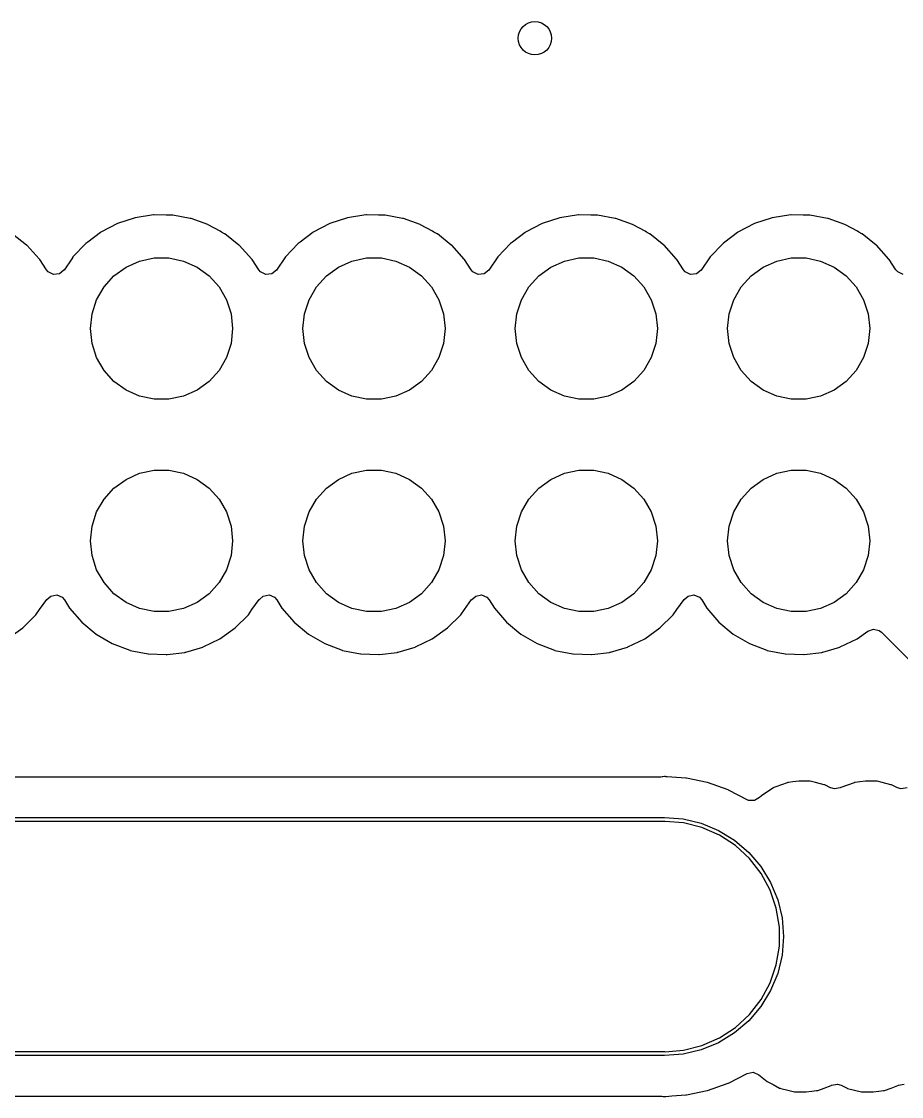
# Model space of a CAD drawing. Extents: x 0.3 to 11.5, y -8.2 to 3.2.
# Drawn here: x 2.591 to 3.005, y -3.508 to -3.001 of the extents above; entities that cross this region are included whole.
import ezdxf

# ---------------------------------------------------------------- set-up
doc = ezdxf.new("R2010")
doc.units = 0
doc.header["$MEASUREMENT"] = 0
doc.layers.add('BLACK', color=7, linetype='CONTINUOUS')

msp = doc.modelspace()

# ---------------------------------------------------------------- linework, layer by layer
at = {"layer": 'BLACK', "linetype": 'CONTINUOUS'}
for p, q in [((2.64426, -3.09366), (2.6359, -3.09639)), ((2.65295, -3.09233), (2.64426, -3.09366)), ((2.65316, -3.09233), (2.65295, -3.09233)), ((2.65884, -3.0924), (2.65316, -3.09233)), ((2.65316, -3.09233), (2.65316, -3.09233)), ((2.66175, -3.09244), (2.65884, -3.0924)), ((2.66195, -3.09247), (2.66175, -3.09244)), ((2.67021, -3.09394), (2.66195, -3.09247)), ((2.66195, -3.09247), (2.66195, -3.09247)), ((2.67041, -3.09398), (2.67021, -3.09394)), ((2.67021, -3.09394), (2.67021, -3.09394)), ((2.6706, -3.09405), (2.67041, -3.09398)), ((2.6785, -3.09685), (2.6706, -3.09405)), ((2.6706, -3.09405), (2.6706, -3.09405)), ((2.74426, -3.09366), (2.7359, -3.09639)), ((2.75295, -3.09233), (2.74426, -3.09366)), ((2.75316, -3.09233), (2.75295, -3.09233)), ((2.75884, -3.0924), (2.75316, -3.09233)), ((2.75316, -3.09233), (2.75316, -3.09233)), ((2.76175, -3.09244), (2.75884, -3.0924)), ((2.76195, -3.09247), (2.76175, -3.09244)), ((2.77021, -3.09394), (2.76195, -3.09247)), ((2.76195, -3.09247), (2.76195, -3.09247)), ((2.77041, -3.09398), (2.77021, -3.09394)), ((2.77021, -3.09394), (2.77021, -3.09394)), ((2.7706, -3.09405), (2.77041, -3.09398)), ((2.7785, -3.09685), (2.7706, -3.09405)), ((2.7706, -3.09405), (2.7706, -3.09405)), ((2.84426, -3.09366), (2.8359, -3.09639)), ((2.85295, -3.09233), (2.84426, -3.09366)), ((2.85316, -3.09233), (2.85295, -3.09233)), ((2.85884, -3.0924), (2.85316, -3.09233)), ((2.85316, -3.09233), (2.85316, -3.09233)), ((2.86175, -3.09244), (2.85884, -3.0924)), ((2.86195, -3.09247), (2.86175, -3.09244)), ((2.87021, -3.09394), (2.86195, -3.09247)), ((2.86195, -3.09247), (2.86195, -3.09247)), ((2.87041, -3.09398), (2.87021, -3.09394)), ((2.87021, -3.09394), (2.87021, -3.09394)), ((2.8706, -3.09405), (2.87041, -3.09398)), ((2.8785, -3.09685), (2.8706, -3.09405)), ((2.8706, -3.09405), (2.8706, -3.09405)), ((2.94426, -3.09366), (2.9359, -3.09639)), ((2.95295, -3.09233), (2.94426, -3.09366)), ((2.95316, -3.09233), (2.95295, -3.09233)), ((2.95884, -3.0924), (2.95316, -3.09233)), ((2.95316, -3.09233), (2.95316, -3.09233)), ((2.96175, -3.09244), (2.95884, -3.0924)), ((2.96195, -3.09247), (2.96175, -3.09244)), ((2.97021, -3.09394), (2.96195, -3.09247)), ((2.96195, -3.09247), (2.96195, -3.09247)), ((2.97041, -3.09398), (2.97021, -3.09394)), ((2.97021, -3.09394), (2.97021, -3.09394)), ((2.9706, -3.09405), (2.97041, -3.09398)), ((2.9785, -3.09685), (2.9706, -3.09405)), ((2.9706, -3.09405), (2.9706, -3.09405)), ((2.6359, -3.09639), (2.6281, -3.10045)), ((2.6787, -3.09691), (2.6785, -3.09685)), ((2.6785, -3.09685), (2.6785, -3.09685)), ((2.68434, -3.10003), (2.6787, -3.09691)), ((2.7359, -3.09639), (2.7281, -3.10045)), ((2.7787, -3.09691), (2.7785, -3.09685)), ((2.7785, -3.09685), (2.7785, -3.09685)), ((2.78434, -3.10003), (2.7787, -3.09691)), ((2.8359, -3.09639), (2.8281, -3.10045)), ((2.8787, -3.09691), (2.8785, -3.09685)), ((2.8785, -3.09685), (2.8785, -3.09685)), ((2.88434, -3.10003), (2.8787, -3.09691)), ((2.9359, -3.09639), (2.9281, -3.10045)), ((2.9787, -3.09691), (2.9785, -3.09685)), ((2.9785, -3.09685), (2.9785, -3.09685)), ((2.98434, -3.10003), (2.9787, -3.09691)), ((2.59312, -3.1065), (2.58654, -3.10131)), ((2.62794, -3.10058), (2.62192, -3.10509)), ((2.6281, -3.10045), (2.62794, -3.10058)), ((2.62794, -3.10058), (2.62794, -3.10058)), ((2.68497, -3.10038), (2.68434, -3.10003)), ((2.6864, -3.10117), (2.68497, -3.10038)), ((2.68656, -3.10129), (2.6864, -3.10117)), ((2.69314, -3.10649), (2.68656, -3.10129)), ((2.68656, -3.10129), (2.68656, -3.10129)), ((2.72794, -3.10058), (2.72192, -3.10509)), ((2.7281, -3.10045), (2.72794, -3.10058)), ((2.72794, -3.10058), (2.72794, -3.10058)), ((2.78497, -3.10038), (2.78434, -3.10003)), ((2.7864, -3.10117), (2.78497, -3.10038)), ((2.78656, -3.10129), (2.7864, -3.10117)), ((2.79314, -3.10649), (2.78656, -3.10129)), ((2.78656, -3.10129), (2.78656, -3.10129)), ((2.82794, -3.10058), (2.82192, -3.10509)), ((2.8281, -3.10045), (2.82794, -3.10058)), ((2.82794, -3.10058), (2.82794, -3.10058)), ((2.88497, -3.10038), (2.88434, -3.10003)), ((2.8864, -3.10117), (2.88497, -3.10038)), ((2.88656, -3.10129), (2.8864, -3.10117)), ((2.89314, -3.10649), (2.88656, -3.10129)), ((2.88656, -3.10129), (2.88656, -3.10129)), ((2.92794, -3.10058), (2.92192, -3.10509)), ((2.9281, -3.10045), (2.92794, -3.10058)), ((2.92794, -3.10058), (2.92794, -3.10058)), ((2.98497, -3.10038), (2.98434, -3.10003)), ((2.9864, -3.10117), (2.98497, -3.10038)), ((2.98656, -3.10129), (2.9864, -3.10117)), ((2.99314, -3.10649), (2.98656, -3.10129)), ((2.98656, -3.10129), (2.98656, -3.10129)), ((2.59342, -3.10678), (2.59312, -3.1065)), ((2.59906, -3.11298), (2.59342, -3.10678)), ((2.62107, -3.10573), (2.61499, -3.11209)), ((2.62192, -3.10509), (2.62107, -3.10573)), ((2.6933, -3.10662), (2.69314, -3.10649)), ((2.69314, -3.10649), (2.69314, -3.10649)), ((2.69922, -3.11312), (2.6933, -3.10662)), ((2.72107, -3.10573), (2.71499, -3.11209)), ((2.72192, -3.10509), (2.72107, -3.10573)), ((2.7933, -3.10662), (2.79314, -3.10649)), ((2.79314, -3.10649), (2.79314, -3.10649)), ((2.79922, -3.11312), (2.7933, -3.10662)), ((2.82107, -3.10573), (2.81499, -3.11209)), ((2.82192, -3.10509), (2.82107, -3.10573)), ((2.8933, -3.10662), (2.89314, -3.10649)), ((2.89314, -3.10649), (2.89314, -3.10649)), ((2.89922, -3.11312), (2.8933, -3.10662)), ((2.92107, -3.10573), (2.91499, -3.11209)), ((2.92192, -3.10509), (2.92107, -3.10573)), ((2.9933, -3.10662), (2.99314, -3.10649)), ((2.99314, -3.10649), (2.99314, -3.10649)), ((2.99922, -3.11312), (2.9933, -3.10662)), ((2.59931, -3.1133), (2.59906, -3.11298)), ((2.60248, -3.11821), (2.59931, -3.1133)), ((2.61438, -3.11298), (2.61076, -3.11829)), ((2.61487, -3.11226), (2.61438, -3.11298)), ((2.61499, -3.11209), (2.61487, -3.11226)), ((2.61487, -3.11226), (2.61487, -3.11226)), ((2.63996, -3.11688), (2.64636, -3.11404)), ((2.64636, -3.11404), (2.6532, -3.11258)), ((2.6532, -3.11258), (2.66019, -3.11258)), ((2.66019, -3.11258), (2.66704, -3.11404)), ((2.66704, -3.11404), (2.67343, -3.11688)), ((2.69933, -3.11329), (2.69922, -3.11312)), ((2.7025, -3.11819), (2.69933, -3.11329)), ((2.69933, -3.11329), (2.69933, -3.11329)), ((2.71499, -3.11209), (2.71076, -3.11829)), ((2.73996, -3.11688), (2.74636, -3.11404)), ((2.74636, -3.11404), (2.7532, -3.11258)), ((2.7532, -3.11258), (2.76019, -3.11258)), ((2.76019, -3.11258), (2.76704, -3.11404)), ((2.76704, -3.11404), (2.77343, -3.11688)), ((2.79933, -3.11329), (2.79922, -3.11312)), ((2.8025, -3.11819), (2.79933, -3.11329)), ((2.79933, -3.11329), (2.79933, -3.11329)), ((2.81499, -3.11209), (2.81076, -3.11829)), ((2.83996, -3.11688), (2.84636, -3.11404)), ((2.84636, -3.11404), (2.8532, -3.11258)), ((2.8532, -3.11258), (2.86019, -3.11258)), ((2.86019, -3.11258), (2.86704, -3.11404)), ((2.86704, -3.11404), (2.87343, -3.11688)), ((2.89933, -3.11329), (2.89922, -3.11312)), ((2.9025, -3.11819), (2.89933, -3.11329)), ((2.89933, -3.11329), (2.89933, -3.11329)), ((2.91499, -3.11209), (2.91076, -3.11829)), ((2.93996, -3.11688), (2.94636, -3.11404)), ((2.94636, -3.11404), (2.9532, -3.11258)), ((2.9532, -3.11258), (2.96019, -3.11258)), ((2.96019, -3.11258), (2.96704, -3.11404)), ((2.96704, -3.11404), (2.97343, -3.11688)), ((2.99933, -3.11329), (2.99922, -3.11312)), ((3.0025, -3.11819), (2.99933, -3.11329)), ((2.99933, -3.11329), (2.99933, -3.11329)), ((2.6033, -3.11917), (2.60248, -3.11821)), ((2.60581, -3.1204), (2.6033, -3.11917)), ((2.61075, -3.11831), (2.60859, -3.12008)), ((2.61076, -3.11829), (2.61075, -3.11831)), ((2.6343, -3.121), (2.63996, -3.11688)), ((2.67343, -3.11688), (2.67909, -3.121)), ((2.70331, -3.11916), (2.7025, -3.11819)), ((2.70582, -3.12039), (2.70331, -3.11916)), ((2.71076, -3.11829), (2.7086, -3.12006)), ((2.7343, -3.121), (2.73996, -3.11688)), ((2.77343, -3.11688), (2.77909, -3.121)), ((2.80331, -3.11916), (2.8025, -3.11819)), ((2.80582, -3.12039), (2.80331, -3.11916)), ((2.81076, -3.11829), (2.8086, -3.12006)), ((2.8343, -3.121), (2.83996, -3.11688)), ((2.87343, -3.11688), (2.87909, -3.121)), ((2.90331, -3.11916), (2.9025, -3.11819)), ((2.90582, -3.12039), (2.90331, -3.11916)), ((2.91076, -3.11829), (2.9086, -3.12006)), ((2.9343, -3.121), (2.93996, -3.11688)), ((2.97343, -3.11688), (2.97909, -3.121)), ((3.00331, -3.11916), (3.0025, -3.11819)), ((3.00582, -3.12039), (3.00331, -3.11916)), ((2.60859, -3.12008), (2.60581, -3.1204)), ((2.62962, -3.1262), (2.6343, -3.121)), ((2.67909, -3.121), (2.68377, -3.1262)), ((2.7086, -3.12006), (2.70582, -3.12039)), ((2.72962, -3.1262), (2.7343, -3.121)), ((2.77909, -3.121), (2.78377, -3.1262)), ((2.8086, -3.12006), (2.80582, -3.12039)), ((2.82962, -3.1262), (2.8343, -3.121)), ((2.87909, -3.121), (2.88377, -3.1262)), ((2.9086, -3.12006), (2.90582, -3.12039)), ((2.92962, -3.1262), (2.9343, -3.121)), ((2.97909, -3.121), (2.98377, -3.1262)), ((2.62613, -3.13225), (2.62962, -3.1262)), ((2.68377, -3.1262), (2.68727, -3.13225)), ((2.72613, -3.13225), (2.72962, -3.1262)), ((2.78377, -3.1262), (2.78727, -3.13225)), ((2.82613, -3.13225), (2.82962, -3.1262)), ((2.88377, -3.1262), (2.88727, -3.13225)), ((2.92613, -3.13225), (2.92962, -3.1262)), ((2.98377, -3.1262), (2.98727, -3.13225)), ((2.62396, -3.13891), (2.62613, -3.13225)), ((2.68727, -3.13225), (2.68943, -3.13891)), ((2.72396, -3.13891), (2.72613, -3.13225)), ((2.78727, -3.13225), (2.78943, -3.13891)), ((2.82396, -3.13891), (2.82613, -3.13225)), ((2.88727, -3.13225), (2.88943, -3.13891)), ((2.92396, -3.13891), (2.92613, -3.13225)), ((2.98727, -3.13225), (2.98943, -3.13891)), ((2.62323, -3.14587), (2.62396, -3.13891)), ((2.68943, -3.13891), (2.69016, -3.14587)), ((2.72323, -3.14587), (2.72396, -3.13891)), ((2.78943, -3.13891), (2.79016, -3.14587)), ((2.82323, -3.14587), (2.82396, -3.13891)), ((2.88943, -3.13891), (2.89016, -3.14587)), ((2.92323, -3.14587), (2.92396, -3.13891)), ((2.98943, -3.13891), (2.99016, -3.14587)), ((2.62396, -3.15282), (2.62323, -3.14587)), ((2.69016, -3.14587), (2.68943, -3.15282)), ((2.72396, -3.15282), (2.72323, -3.14587)), ((2.79016, -3.14587), (2.78943, -3.15282)), ((2.82396, -3.15282), (2.82323, -3.14587)), ((2.89016, -3.14587), (2.88943, -3.15282)), ((2.92396, -3.15282), (2.92323, -3.14587)), ((2.99016, -3.14587), (2.98943, -3.15282)), ((2.62613, -3.15948), (2.62396, -3.15282)), ((2.68943, -3.15282), (2.68727, -3.15948)), ((2.72613, -3.15948), (2.72396, -3.15282)), ((2.78943, -3.15282), (2.78727, -3.15948)), ((2.82613, -3.15948), (2.82396, -3.15282)), ((2.88943, -3.15282), (2.88727, -3.15948)), ((2.92613, -3.15948), (2.92396, -3.15282)), ((2.98943, -3.15282), (2.98727, -3.15948)), ((2.62962, -3.16554), (2.62613, -3.15948)), ((2.68727, -3.15948), (2.68377, -3.16554)), ((2.72962, -3.16554), (2.72613, -3.15948)), ((2.78727, -3.15948), (2.78377, -3.16554)), ((2.82962, -3.16554), (2.82613, -3.15948)), ((2.88727, -3.15948), (2.88377, -3.16554)), ((2.92962, -3.16554), (2.92613, -3.15948)), ((2.98727, -3.15948), (2.98377, -3.16554)), ((2.6343, -3.17074), (2.62962, -3.16554)), ((2.68377, -3.16554), (2.67909, -3.17074)), ((2.7343, -3.17074), (2.72962, -3.16554)), ((2.78377, -3.16554), (2.77909, -3.17074)), ((2.8343, -3.17074), (2.82962, -3.16554)), ((2.88377, -3.16554), (2.87909, -3.17074)), ((2.9343, -3.17074), (2.92962, -3.16554)), ((2.98377, -3.16554), (2.97909, -3.17074)), ((2.63996, -3.17485), (2.6343, -3.17074)), ((2.64636, -3.17769), (2.63996, -3.17485)), ((2.67343, -3.17485), (2.66704, -3.17769)), ((2.67909, -3.17074), (2.67343, -3.17485)), ((2.73996, -3.17485), (2.7343, -3.17074)), ((2.74636, -3.17769), (2.73996, -3.17485)), ((2.77343, -3.17485), (2.76704, -3.17769)), ((2.77909, -3.17074), (2.77343, -3.17485)), ((2.83996, -3.17485), (2.8343, -3.17074)), ((2.84636, -3.17769), (2.83996, -3.17485)), ((2.87343, -3.17485), (2.86704, -3.17769)), ((2.87909, -3.17074), (2.87343, -3.17485)), ((2.93996, -3.17485), (2.9343, -3.17074)), ((2.94636, -3.17769), (2.93996, -3.17485)), ((2.97343, -3.17485), (2.96704, -3.17769)), ((2.97909, -3.17074), (2.97343, -3.17485)), ((2.6532, -3.17915), (2.64636, -3.17769)), ((2.66019, -3.17915), (2.6532, -3.17915)), ((2.66704, -3.17769), (2.66019, -3.17915)), ((2.7532, -3.17915), (2.74636, -3.17769)), ((2.76019, -3.17915), (2.7532, -3.17915)), ((2.76704, -3.17769), (2.76019, -3.17915)), ((2.8532, -3.17915), (2.84636, -3.17769)), ((2.86019, -3.17915), (2.8532, -3.17915)), ((2.86704, -3.17769), (2.86019, -3.17915)), ((2.9532, -3.17915), (2.94636, -3.17769)), ((2.96019, -3.17915), (2.9532, -3.17915)), ((2.96704, -3.17769), (2.96019, -3.17915)), ((2.63996, -3.21688), (2.64636, -3.21404)), ((2.64636, -3.21404), (2.6532, -3.21258)), ((2.6532, -3.21258), (2.66019, -3.21258)), ((2.66019, -3.21258), (2.66704, -3.21404)), ((2.66704, -3.21404), (2.67343, -3.21688)), ((2.73996, -3.21688), (2.74636, -3.21404)), ((2.74636, -3.21404), (2.7532, -3.21258)), ((2.7532, -3.21258), (2.76019, -3.21258)), ((2.76019, -3.21258), (2.76704, -3.21404)), ((2.76704, -3.21404), (2.77343, -3.21688)), ((2.83996, -3.21688), (2.84636, -3.21404)), ((2.84636, -3.21404), (2.8532, -3.21258)), ((2.8532, -3.21258), (2.86019, -3.21258)), ((2.86019, -3.21258), (2.86704, -3.21404)), ((2.86704, -3.21404), (2.87343, -3.21688)), ((2.93996, -3.21688), (2.94636, -3.21404)), ((2.94636, -3.21404), (2.9532, -3.21258)), ((2.9532, -3.21258), (2.96019, -3.21258)), ((2.96019, -3.21258), (2.96704, -3.21404)), ((2.96704, -3.21404), (2.97343, -3.21688)), ((2.6343, -3.221), (2.63996, -3.21688)), ((2.67343, -3.21688), (2.67909, -3.221)), ((2.7343, -3.221), (2.73996, -3.21688)), ((2.77343, -3.21688), (2.77909, -3.221)), ((2.8343, -3.221), (2.83996, -3.21688)), ((2.87343, -3.21688), (2.87909, -3.221)), ((2.9343, -3.221), (2.93996, -3.21688)), ((2.97343, -3.21688), (2.97909, -3.221)), ((2.62962, -3.2262), (2.6343, -3.221)), ((2.67909, -3.221), (2.68377, -3.2262)), ((2.72962, -3.2262), (2.7343, -3.221)), ((2.77909, -3.221), (2.78377, -3.2262)), ((2.82962, -3.2262), (2.8343, -3.221)), ((2.87909, -3.221), (2.88377, -3.2262)), ((2.92962, -3.2262), (2.9343, -3.221)), ((2.97909, -3.221), (2.98377, -3.2262)), ((2.62613, -3.23225), (2.62962, -3.2262)), ((2.68377, -3.2262), (2.68727, -3.23225)), ((2.72613, -3.23225), (2.72962, -3.2262)), ((2.78377, -3.2262), (2.78727, -3.23225)), ((2.82613, -3.23225), (2.82962, -3.2262)), ((2.88377, -3.2262), (2.88727, -3.23225)), ((2.92613, -3.23225), (2.92962, -3.2262)), ((2.98377, -3.2262), (2.98727, -3.23225)), ((2.62396, -3.23891), (2.62613, -3.23225)), ((2.68727, -3.23225), (2.68943, -3.23891)), ((2.72396, -3.23891), (2.72613, -3.23225)), ((2.78727, -3.23225), (2.78943, -3.23891)), ((2.82396, -3.23891), (2.82613, -3.23225)), ((2.88727, -3.23225), (2.88943, -3.23891)), ((2.92396, -3.23891), (2.92613, -3.23225)), ((2.98727, -3.23225), (2.98943, -3.23891)), ((2.62323, -3.24587), (2.62396, -3.23891)), ((2.68943, -3.23891), (2.69016, -3.24587)), ((2.72323, -3.24587), (2.72396, -3.23891)), ((2.78943, -3.23891), (2.79016, -3.24587)), ((2.82323, -3.24587), (2.82396, -3.23891)), ((2.88943, -3.23891), (2.89016, -3.24587)), ((2.92323, -3.24587), (2.92396, -3.23891)), ((2.98943, -3.23891), (2.99016, -3.24587)), ((2.62396, -3.25282), (2.62323, -3.24587)), ((2.69016, -3.24587), (2.68943, -3.25282)), ((2.72396, -3.25282), (2.72323, -3.24587)), ((2.79016, -3.24587), (2.78943, -3.25282)), ((2.82396, -3.25282), (2.82323, -3.24587)), ((2.89016, -3.24587), (2.88943, -3.25282)), ((2.92396, -3.25282), (2.92323, -3.24587)), ((2.99016, -3.24587), (2.98943, -3.25282)), ((2.62613, -3.25948), (2.62396, -3.25282)), ((2.68943, -3.25282), (2.68727, -3.25948)), ((2.72613, -3.25948), (2.72396, -3.25282)), ((2.78943, -3.25282), (2.78727, -3.25948)), ((2.82613, -3.25948), (2.82396, -3.25282)), ((2.88943, -3.25282), (2.88727, -3.25948)), ((2.92613, -3.25948), (2.92396, -3.25282)), ((2.98943, -3.25282), (2.98727, -3.25948)), ((2.62962, -3.26554), (2.62613, -3.25948)), ((2.68727, -3.25948), (2.68377, -3.26554)), ((2.72962, -3.26554), (2.72613, -3.25948)), ((2.78727, -3.25948), (2.78377, -3.26554)), ((2.82962, -3.26554), (2.82613, -3.25948)), ((2.88727, -3.25948), (2.88377, -3.26554)), ((2.92962, -3.26554), (2.92613, -3.25948)), ((2.98727, -3.25948), (2.98377, -3.26554)), ((2.6343, -3.27074), (2.62962, -3.26554)), ((2.68377, -3.26554), (2.67909, -3.27074)), ((2.7343, -3.27074), (2.72962, -3.26554)), ((2.78377, -3.26554), (2.77909, -3.27074)), ((2.8343, -3.27074), (2.82962, -3.26554)), ((2.88377, -3.26554), (2.87909, -3.27074)), ((2.9343, -3.27074), (2.92962, -3.26554)), ((2.98377, -3.26554), (2.97909, -3.27074)), ((2.6046, -3.27184), (2.60735, -3.27136)), ((2.60735, -3.27136), (2.60993, -3.27245)), ((2.63996, -3.27485), (2.6343, -3.27074)), ((2.67909, -3.27074), (2.67343, -3.27485)), ((2.7046, -3.27184), (2.70735, -3.27136)), ((2.70735, -3.27136), (2.70993, -3.27245)), ((2.73996, -3.27485), (2.7343, -3.27074)), ((2.77909, -3.27074), (2.77343, -3.27485)), ((2.8046, -3.27184), (2.80735, -3.27136)), ((2.80735, -3.27136), (2.80993, -3.27245)), ((2.83996, -3.27485), (2.8343, -3.27074)), ((2.87909, -3.27074), (2.87343, -3.27485)), ((2.9046, -3.27184), (2.90735, -3.27136)), ((2.90735, -3.27136), (2.90993, -3.27245)), ((2.93996, -3.27485), (2.9343, -3.27074)), ((2.97909, -3.27074), (2.97343, -3.27485)), ((2.59928, -3.27827), (2.6027, -3.27351)), ((2.6027, -3.27351), (2.60275, -3.27354)), ((2.60275, -3.27354), (2.6046, -3.27184)), ((2.60993, -3.27245), (2.61102, -3.2737)), ((2.61102, -3.2737), (2.61339, -3.27756)), ((2.64636, -3.27769), (2.63996, -3.27485)), ((2.67343, -3.27485), (2.66704, -3.27769)), ((2.69928, -3.27827), (2.7027, -3.27351)), ((2.7027, -3.27351), (2.70275, -3.27354)), ((2.70275, -3.27354), (2.7046, -3.27184)), ((2.70993, -3.27245), (2.71102, -3.2737)), ((2.71102, -3.2737), (2.71339, -3.27756)), ((2.74636, -3.27769), (2.73996, -3.27485)), ((2.77343, -3.27485), (2.76704, -3.27769)), ((2.79928, -3.27827), (2.8027, -3.27351)), ((2.8027, -3.27351), (2.80275, -3.27354)), ((2.80275, -3.27354), (2.8046, -3.27184)), ((2.80993, -3.27245), (2.81102, -3.2737)), ((2.81102, -3.2737), (2.81339, -3.27756)), ((2.84636, -3.27769), (2.83996, -3.27485)), ((2.87343, -3.27485), (2.86704, -3.27769)), ((2.89928, -3.27827), (2.9027, -3.27351)), ((2.9027, -3.27351), (2.90275, -3.27354)), ((2.90275, -3.27354), (2.9046, -3.27184)), ((2.90993, -3.27245), (2.91102, -3.2737)), ((2.91102, -3.2737), (2.91339, -3.27756)), ((2.94636, -3.27769), (2.93996, -3.27485)), ((2.97343, -3.27485), (2.96704, -3.27769)), ((2.59134, -3.28686), (2.59757, -3.28065)), ((2.59757, -3.28065), (2.59928, -3.27827)), ((2.61339, -3.27756), (2.61915, -3.28421)), ((2.6532, -3.27915), (2.64636, -3.27769)), ((2.66019, -3.27915), (2.6532, -3.27915)), ((2.66704, -3.27769), (2.66019, -3.27915)), ((2.69134, -3.28686), (2.69757, -3.28065)), ((2.69757, -3.28065), (2.69928, -3.27827)), ((2.71339, -3.27756), (2.71915, -3.28421)), ((2.7532, -3.27915), (2.74636, -3.27769)), ((2.76019, -3.27915), (2.7532, -3.27915)), ((2.76704, -3.27769), (2.76019, -3.27915)), ((2.79134, -3.28686), (2.79757, -3.28065)), ((2.79757, -3.28065), (2.79928, -3.27827)), ((2.81339, -3.27756), (2.81915, -3.28421)), ((2.8532, -3.27915), (2.84636, -3.27769)), ((2.86019, -3.27915), (2.8532, -3.27915)), ((2.86704, -3.27769), (2.86019, -3.27915)), ((2.89134, -3.28686), (2.89757, -3.28065)), ((2.89757, -3.28065), (2.89928, -3.27827)), ((2.91339, -3.27756), (2.91915, -3.28421)), ((2.9532, -3.27915), (2.94636, -3.27769)), ((2.96019, -3.27915), (2.9532, -3.27915)), ((2.96704, -3.27769), (2.96019, -3.27915)), ((2.61915, -3.28421), (2.62591, -3.28983)), ((2.71915, -3.28421), (2.72591, -3.28983)), ((2.81915, -3.28421), (2.82591, -3.28983)), ((2.91915, -3.28421), (2.92591, -3.28983)), ((2.58418, -3.29196), (2.59134, -3.28686)), ((2.62591, -3.28983), (2.63351, -3.29427)), ((2.68418, -3.29196), (2.69134, -3.28686)), ((2.72591, -3.28983), (2.73351, -3.29427)), ((2.78418, -3.29196), (2.79134, -3.28686)), ((2.82591, -3.28983), (2.83351, -3.29427)), ((2.88418, -3.29196), (2.89134, -3.28686)), ((2.92591, -3.28983), (2.93351, -3.29427)), ((2.98418, -3.29196), (2.98927, -3.28833)), ((2.98927, -3.28833), (2.99191, -3.28741)), ((2.99191, -3.28741), (2.99463, -3.28807)), ((2.99463, -3.28807), (2.99566, -3.28886)), ((2.99566, -3.28886), (3.05216, -3.34536)), ((2.63351, -3.29427), (2.64172, -3.2974)), ((2.66805, -3.2983), (2.67608, -3.29589)), ((2.67608, -3.29589), (2.67628, -3.29583)), ((2.67608, -3.29589), (2.67608, -3.29589)), ((2.67628, -3.29583), (2.68418, -3.29196)), ((2.73351, -3.29427), (2.74172, -3.2974)), ((2.76805, -3.2983), (2.77608, -3.29589)), ((2.77608, -3.29589), (2.77628, -3.29583)), ((2.77608, -3.29589), (2.77608, -3.29589)), ((2.77628, -3.29583), (2.78418, -3.29196)), ((2.83351, -3.29427), (2.84172, -3.2974)), ((2.86805, -3.2983), (2.87608, -3.29589)), ((2.87608, -3.29589), (2.87628, -3.29583)), ((2.87608, -3.29589), (2.87608, -3.29589)), ((2.87628, -3.29583), (2.88418, -3.29196)), ((2.93351, -3.29427), (2.94172, -3.2974)), ((2.96805, -3.2983), (2.97608, -3.29589)), ((2.97608, -3.29589), (2.97628, -3.29583)), ((2.97608, -3.29589), (2.97608, -3.29589)), ((2.97628, -3.29583), (2.98418, -3.29196)), ((2.64172, -3.2974), (2.64192, -3.29744)), ((2.64192, -3.29744), (2.64192, -3.29744)), ((2.64192, -3.29744), (2.64615, -3.2983)), ((2.64615, -3.2983), (2.65034, -3.29916)), ((2.65034, -3.29916), (2.65055, -3.29916)), ((2.65055, -3.29916), (2.65055, -3.29916)), ((2.65055, -3.29916), (2.65893, -3.29947)), ((2.65893, -3.29947), (2.65893, -3.29947)), ((2.65893, -3.29947), (2.65913, -3.29948)), ((2.65913, -3.29948), (2.65933, -3.29945)), ((2.65933, -3.29945), (2.66765, -3.29839)), ((2.65933, -3.29945), (2.65933, -3.29945)), ((2.66765, -3.29839), (2.66785, -3.29836)), ((2.66765, -3.29839), (2.66765, -3.29839)), ((2.66785, -3.29836), (2.66805, -3.2983)), ((2.74172, -3.2974), (2.74192, -3.29744)), ((2.74192, -3.29744), (2.74192, -3.29744)), ((2.74192, -3.29744), (2.74615, -3.2983)), ((2.74615, -3.2983), (2.75034, -3.29916)), ((2.75034, -3.29916), (2.75055, -3.29916)), ((2.75055, -3.29916), (2.75055, -3.29916)), ((2.75055, -3.29916), (2.75893, -3.29947)), ((2.75893, -3.29947), (2.75893, -3.29947)), ((2.75893, -3.29947), (2.75913, -3.29948)), ((2.75913, -3.29948), (2.75933, -3.29945)), ((2.75933, -3.29945), (2.76765, -3.29839)), ((2.75933, -3.29945), (2.75933, -3.29945)), ((2.76765, -3.29839), (2.76785, -3.29836)), ((2.76765, -3.29839), (2.76765, -3.29839)), ((2.76785, -3.29836), (2.76805, -3.2983)), ((2.84172, -3.2974), (2.84192, -3.29744)), ((2.84192, -3.29744), (2.84192, -3.29744)), ((2.84192, -3.29744), (2.84615, -3.2983)), ((2.84615, -3.2983), (2.85034, -3.29916)), ((2.85034, -3.29916), (2.85055, -3.29916)), ((2.85055, -3.29916), (2.85055, -3.29916)), ((2.85055, -3.29916), (2.85893, -3.29947)), ((2.85893, -3.29947), (2.85893, -3.29947)), ((2.85893, -3.29947), (2.85913, -3.29948)), ((2.85913, -3.29948), (2.85933, -3.29945)), ((2.85933, -3.29945), (2.86765, -3.29839)), ((2.85933, -3.29945), (2.85933, -3.29945)), ((2.86765, -3.29839), (2.86785, -3.29836)), ((2.86765, -3.29839), (2.86765, -3.29839)), ((2.86785, -3.29836), (2.86805, -3.2983)), ((2.94172, -3.2974), (2.94192, -3.29744)), ((2.94192, -3.29744), (2.94192, -3.29744)), ((2.94192, -3.29744), (2.94615, -3.2983)), ((2.94615, -3.2983), (2.95034, -3.29916)), ((2.95034, -3.29916), (2.95055, -3.29916)), ((2.95055, -3.29916), (2.95055, -3.29916)), ((2.95055, -3.29916), (2.95893, -3.29947)), ((2.95893, -3.29947), (2.95893, -3.29947)), ((2.95893, -3.29947), (2.95913, -3.29948)), ((2.95913, -3.29948), (2.95933, -3.29945)), ((2.95933, -3.29945), (2.96765, -3.29839)), ((2.95933, -3.29945), (2.95933, -3.29945)), ((2.96765, -3.29839), (2.96785, -3.29836)), ((2.96765, -3.29839), (2.96765, -3.29839)), ((2.96785, -3.29836), (2.96805, -3.2983)), ((2.89172, -3.35715), (1.43104, -3.35715)), ((2.89242, -3.3571), (2.89172, -3.35715)), ((2.89267, -3.35706), (2.89242, -3.3571)), ((2.89351, -3.35694), (2.89267, -3.35706)), ((2.8937, -3.35694), (2.89351, -3.35694)), ((2.89375, -3.35694), (2.8937, -3.35694)), ((2.8937, -3.35694), (2.8937, -3.35694)), ((2.894, -3.35695), (2.89375, -3.35694)), ((2.89419, -3.35698), (2.894, -3.35695)), ((2.89434, -3.357), (2.89419, -3.35698)), ((2.89419, -3.35698), (2.89419, -3.35698)), ((2.89483, -3.35706), (2.89434, -3.357)), ((2.90359, -3.35766), (2.89483, -3.35706)), ((2.90376, -3.35767), (2.90359, -3.35766)), ((2.90359, -3.35766), (2.90359, -3.35766)), ((2.90393, -3.35771), (2.90376, -3.35767)), ((2.91366, -3.35973), (2.90393, -3.35771)), ((2.90393, -3.35771), (2.90393, -3.35771)), ((2.91383, -3.35976), (2.91366, -3.35973)), ((2.91366, -3.35973), (2.91366, -3.35973)), ((2.92351, -3.36321), (2.91383, -3.35976)), ((2.94477, -3.36225), (2.94175, -3.36423)), ((2.94501, -3.36209), (2.94477, -3.36225)), ((2.94477, -3.36225), (2.94477, -3.36225)), ((2.94593, -3.36176), (2.94501, -3.36209)), ((2.95128, -3.35982), (2.94593, -3.36176)), ((2.95155, -3.35972), (2.95128, -3.35982)), ((2.95128, -3.35982), (2.95128, -3.35982)), ((2.95184, -3.35968), (2.95155, -3.35972)), ((2.95398, -3.35943), (2.95184, -3.35968)), ((2.95184, -3.35968), (2.95184, -3.35968)), ((2.95672, -3.35911), (2.95398, -3.35943)), ((2.96175, -3.35911), (2.95672, -3.35911)), ((2.96182, -3.35912), (2.96175, -3.35911)), ((2.96196, -3.35913), (2.96182, -3.35912)), ((2.96182, -3.35912), (2.96182, -3.35912)), ((2.96218, -3.35914), (2.96196, -3.35913)), ((2.96196, -3.35913), (2.96196, -3.35913)), ((2.96454, -3.35972), (2.96218, -3.35914)), ((2.96867, -3.36073), (2.96454, -3.35972)), ((2.96895, -3.3608), (2.96867, -3.36073)), ((2.96867, -3.36073), (2.96867, -3.36073)), ((2.97165, -3.36218), (2.96895, -3.3608)), ((2.97177, -3.36224), (2.97165, -3.36218)), ((2.9735, -3.36275), (2.97177, -3.36224)), ((2.97625, -3.36226), (2.9735, -3.36275)), ((2.97626, -3.36225), (2.97625, -3.36226)), ((2.9765, -3.36209), (2.97626, -3.36225)), ((2.98277, -3.35982), (2.9765, -3.36209)), ((2.98278, -3.35982), (2.98277, -3.35982)), ((2.98305, -3.35972), (2.98278, -3.35982)), ((2.98278, -3.35982), (2.98278, -3.35982)), ((2.98333, -3.35968), (2.98305, -3.35972)), ((2.98547, -3.35943), (2.98333, -3.35968)), ((2.98333, -3.35968), (2.98333, -3.35968)), ((2.98822, -3.35911), (2.98547, -3.35943)), ((2.99324, -3.35911), (2.98822, -3.35911)), ((2.99332, -3.35912), (2.99324, -3.35911)), ((2.99346, -3.35913), (2.99332, -3.35912)), ((2.99332, -3.35912), (2.99332, -3.35912)), ((2.99368, -3.35914), (2.99346, -3.35913)), ((2.99346, -3.35913), (2.99346, -3.35913)), ((2.99603, -3.35972), (2.99368, -3.35914)), ((3.00016, -3.36073), (2.99603, -3.35972)), ((3.00044, -3.3608), (3.00016, -3.36073)), ((3.00016, -3.36073), (3.00016, -3.36073)), ((3.00315, -3.36218), (3.00044, -3.3608)), ((3.00327, -3.36224), (3.00315, -3.36218)), ((3.005, -3.36275), (3.00327, -3.36224)), ((3.00775, -3.36226), (3.005, -3.36275)), ((2.92366, -3.36328), (2.92351, -3.36321)), ((2.93243, -3.36782), (2.92366, -3.36328)), ((2.92366, -3.36328), (2.92366, -3.36328)), ((2.9331, -3.36811), (2.93243, -3.36782)), ((2.93831, -3.36683), (2.93589, -3.36824)), ((2.93898, -3.36612), (2.93831, -3.36683)), ((2.93918, -3.36591), (2.93898, -3.36612)), ((2.93898, -3.36612), (2.93898, -3.36612)), ((2.94175, -3.36423), (2.93918, -3.36591)), ((2.93589, -3.36824), (2.9331, -3.36811)), ((1.42894, -3.37618), (2.89351, -3.37618)), ((2.89351, -3.37618), (2.90228, -3.37687)), ((2.90228, -3.37687), (2.91084, -3.37893)), ((2.89351, -3.37815), (1.42894, -3.37815)), ((2.89388, -3.378), (2.89351, -3.37815)), ((2.90245, -3.3787), (2.89388, -3.378)), ((2.91115, -3.38091), (2.90245, -3.3787)), ((2.91084, -3.37893), (2.91898, -3.3823)), ((2.91936, -3.38451), (2.91115, -3.38091)), ((2.91898, -3.3823), (2.92648, -3.3869)), ((2.92687, -3.38942), (2.91936, -3.38451)), ((2.92648, -3.3869), (2.93318, -3.39261)), ((2.93347, -3.39549), (2.92687, -3.38942)), ((2.93318, -3.39261), (2.9389, -3.39931)), ((2.93898, -3.40257), (2.93347, -3.39549)), ((2.9389, -3.39931), (2.9435, -3.40681)), ((2.94325, -3.41046), (2.93898, -3.40257)), ((2.9435, -3.40681), (2.94686, -3.41495)), ((2.94617, -3.41895), (2.94325, -3.41046)), ((2.94686, -3.41495), (2.94892, -3.42351)), ((2.94764, -3.4278), (2.94617, -3.41895)), ((2.94892, -3.42351), (2.94961, -3.43228)), ((2.94764, -3.43677), (2.94764, -3.4278)), ((2.94961, -3.43228), (2.94892, -3.44106)), ((2.94617, -3.44562), (2.94764, -3.43677)), ((2.94892, -3.44106), (2.94686, -3.44962)), ((2.94325, -3.4541), (2.94617, -3.44562)), ((2.94686, -3.44962), (2.9435, -3.45775)), ((2.9435, -3.45775), (2.9389, -3.46526)), ((2.93898, -3.46199), (2.94325, -3.4541)), ((2.93347, -3.46907), (2.93898, -3.46199)), ((2.92687, -3.47515), (2.93347, -3.46907)), ((2.9389, -3.46526), (2.93318, -3.47195)), ((2.93318, -3.47195), (2.92648, -3.47767)), ((2.92648, -3.47767), (2.91898, -3.48227)), ((2.91936, -3.48006), (2.92687, -3.47515)), ((2.90245, -3.48586), (2.91115, -3.48366)), ((2.91898, -3.48227), (2.91084, -3.48564)), ((2.91115, -3.48366), (2.91936, -3.48006)), ((1.42894, -3.48642), (2.89351, -3.48642)), ((2.89351, -3.48839), (1.42894, -3.48839)), ((2.89351, -3.48642), (2.89388, -3.48657)), ((2.90228, -3.4877), (2.89351, -3.48839)), ((2.89388, -3.48657), (2.90245, -3.48586)), ((2.91084, -3.48564), (2.90228, -3.4877)), ((2.92366, -3.50128), (2.93246, -3.49672)), ((2.93246, -3.49672), (2.93521, -3.49619)), ((2.93521, -3.49619), (2.93796, -3.49735)), ((2.93796, -3.49735), (2.94179, -3.5006)), ((2.91383, -3.5048), (2.92351, -3.50136)), ((2.92351, -3.50136), (2.92366, -3.50128)), ((2.92366, -3.50128), (2.92366, -3.50128)), ((2.94179, -3.5006), (2.94462, -3.50205)), ((2.94462, -3.50205), (2.94773, -3.50364)), ((2.94773, -3.50364), (2.94773, -3.50364)), ((2.94773, -3.50364), (2.94799, -3.50377)), ((2.94799, -3.50377), (2.94827, -3.50384)), ((2.94827, -3.50384), (2.94827, -3.50384)), ((2.94827, -3.50384), (2.95151, -3.50463)), ((2.96566, -3.50475), (2.96872, -3.50364)), ((2.96872, -3.50364), (2.97193, -3.50247)), ((2.97193, -3.50247), (2.97217, -3.50232)), ((2.97217, -3.50232), (2.97218, -3.50231)), ((2.97218, -3.50231), (2.97493, -3.50181)), ((2.97493, -3.50181), (2.97666, -3.50233)), ((2.97666, -3.50233), (2.97948, -3.50377)), ((2.97948, -3.50377), (2.97976, -3.50384)), ((2.97976, -3.50384), (2.97976, -3.50384)), ((2.97976, -3.50384), (2.98301, -3.50463)), ((2.99715, -3.50475), (3.00022, -3.50364)), ((3.00022, -3.50364), (3.00343, -3.50247)), ((3.00343, -3.50247), (3.00367, -3.50232)), ((3.00367, -3.50232), (3.00368, -3.50231)), ((3.00368, -3.50231), (3.00643, -3.50181)), ((1.43073, -3.50742), (2.89141, -3.50742)), ((2.89141, -3.50742), (2.89223, -3.50749)), ((2.89223, -3.50749), (2.89283, -3.50759)), ((2.89283, -3.50759), (2.89283, -3.50759)), ((2.89283, -3.50759), (2.89301, -3.50762)), ((2.89301, -3.50762), (2.89325, -3.50762)), ((2.89325, -3.50762), (2.89332, -3.50762)), ((2.89332, -3.50762), (2.89332, -3.50762)), ((2.89332, -3.50762), (2.89351, -3.50763)), ((2.89351, -3.50763), (2.8937, -3.5076)), ((2.8937, -3.5076), (2.8937, -3.5076)), ((2.8937, -3.5076), (2.89373, -3.5076)), ((2.89373, -3.5076), (2.8941, -3.50756)), ((2.8941, -3.50756), (2.89697, -3.50736)), ((2.89697, -3.50736), (2.90359, -3.50691)), ((2.90359, -3.50691), (2.90376, -3.5069)), ((2.90359, -3.50691), (2.90359, -3.50691)), ((2.90376, -3.5069), (2.90393, -3.50686)), ((2.90393, -3.50686), (2.91366, -3.50484)), ((2.90393, -3.50686), (2.90393, -3.50686)), ((2.91366, -3.50484), (2.91383, -3.5048)), ((2.91366, -3.50484), (2.91366, -3.50484)), ((2.95151, -3.50463), (2.95475, -3.50543)), ((2.95475, -3.50543), (2.95497, -3.50544)), ((2.95497, -3.50544), (2.95497, -3.50544)), ((2.95497, -3.50544), (2.95512, -3.50545)), ((2.95512, -3.50545), (2.95512, -3.50545)), ((2.95512, -3.50545), (2.95519, -3.50545)), ((2.95519, -3.50545), (2.96021, -3.50545)), ((2.96021, -3.50545), (2.96296, -3.50513)), ((2.96296, -3.50513), (2.9651, -3.50488)), ((2.9651, -3.50488), (2.96539, -3.50485)), ((2.9651, -3.50488), (2.9651, -3.50488)), ((2.96539, -3.50485), (2.96566, -3.50475)), ((2.96566, -3.50475), (2.96566, -3.50475)), ((2.98301, -3.50463), (2.98625, -3.50543)), ((2.98625, -3.50543), (2.98647, -3.50544)), ((2.98647, -3.50544), (2.98647, -3.50544)), ((2.98647, -3.50544), (2.98661, -3.50545)), ((2.98661, -3.50545), (2.98661, -3.50545)), ((2.98661, -3.50545), (2.98669, -3.50545)), ((2.98669, -3.50545), (2.99171, -3.50545)), ((2.99171, -3.50545), (2.99445, -3.50513)), ((2.99445, -3.50513), (2.99659, -3.50488)), ((2.99659, -3.50488), (2.9966, -3.50488)), ((2.9966, -3.50488), (2.99688, -3.50485)), ((2.99688, -3.50485), (2.99715, -3.50475)), ((2.99715, -3.50475), (2.99715, -3.50475))]:
    msp.add_line(p, q, dxfattribs=at)
at = {"layer": 'BLACK'}
msp.add_circle((2.83248, -3.00906), 0.00787, dxfattribs=at)

doc.saveas('drawing.dxf')
